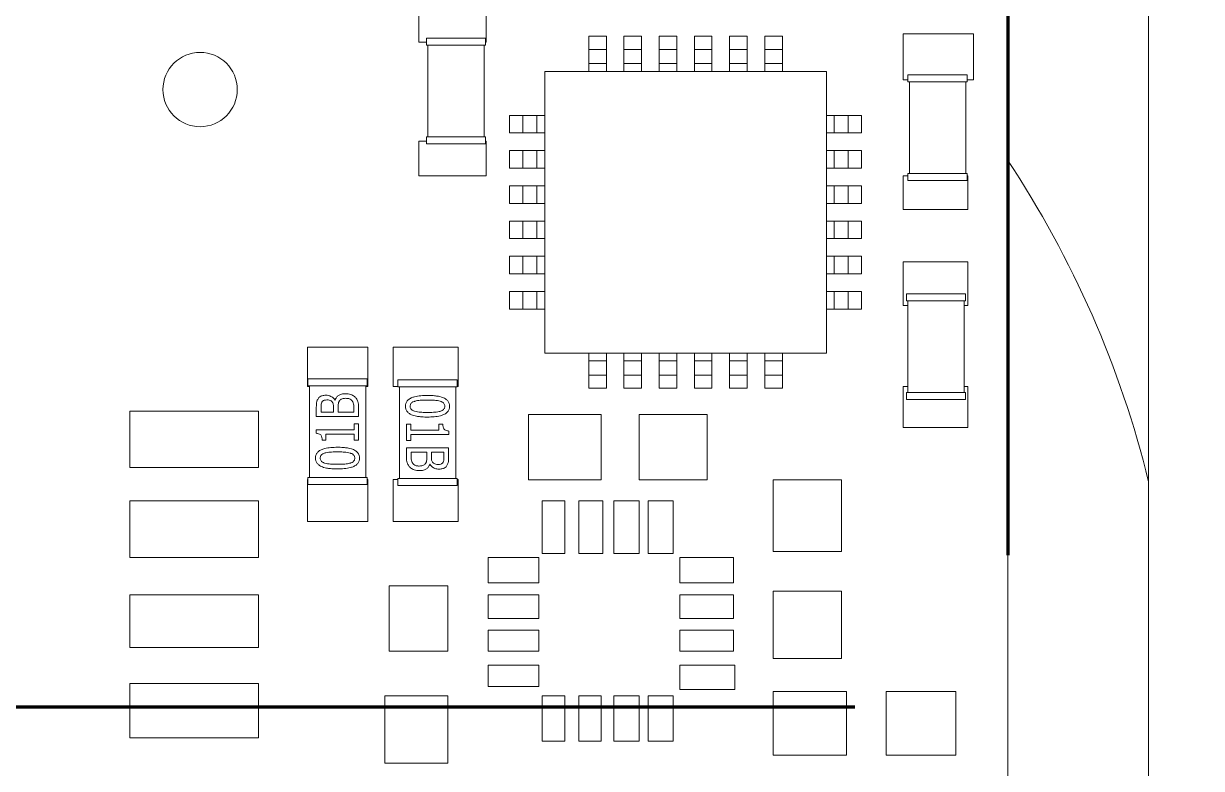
# Model space of a CAD drawing. Header units: millimetres. Extents: x 293 to 902, y 110 to 719.
# Drawn here: x 583.44 to 600.17, y 413.76 to 424.34 of the extents above; entities that cross this region are included whole.
import ezdxf

# ---------------------------------------------------------------- set-up
doc = ezdxf.new("R2010")
doc.units = ezdxf.units.MM
doc.linetypes.add('CENTERX2', pattern=[20.32, 12.7, -2.54, 2.54, -2.54])

msp = doc.modelspace()

# ---------------------------------------------------------------- linework, layer by layer
at = {"color": 20, "linetype": 'CENTERX2', "lineweight": 158, "ltscale": 3}
for p, q in [((597.432, 576.813), (597.403, 252.428)), ((435.224, 414.635), (759.559, 414.635))]:
    msp.add_line(p, q, dxfattribs=at)
at = {"color": 7, "linetype": 'Continuous', "lineweight": 15}
for p, q in [((599.418, 438.956), (599.418, 403.956)), ((597.417, 430.621), (597.417, 398.621)), ((589.056, 424.078), (589.056, 424.637)), ((590.012, 424.637), (590.012, 424.078)), ((589.161, 424.078), (589.056, 424.078)), ((589.161, 424.031), (589.161, 424.131)), ((590.001, 424.131), (589.161, 424.131)), ((590.001, 424.131), (590.001, 424.031)), ((590.012, 424.078), (590.001, 424.078)), ((591.467, 424.161), (591.717, 424.161)), ((591.467, 423.972), (591.467, 424.161)), ((591.717, 424.161), (591.717, 423.972)), ((591.967, 424.161), (592.217, 424.161)), ((591.967, 423.972), (591.967, 424.161)), ((592.217, 424.161), (592.217, 423.972)), ((592.467, 424.161), (592.717, 424.161)), ((592.467, 423.972), (592.467, 424.161)), ((592.717, 424.161), (592.717, 423.972)), ((592.967, 424.161), (593.217, 424.161)), ((592.967, 423.972), (592.967, 424.161)), ((593.217, 424.161), (593.217, 423.972)), ((593.467, 424.161), (593.717, 424.161)), ((593.467, 423.972), (593.467, 424.161)), ((593.717, 424.161), (593.717, 423.972)), ((593.967, 424.161), (594.217, 424.161)), ((593.967, 423.972), (593.967, 424.161)), ((594.217, 424.161), (594.217, 423.972)), ((595.93, 424.194), (596.932, 424.194)), ((595.93, 423.542), (595.93, 424.194)), ((596.932, 424.194), (596.932, 423.542)), ((589.161, 424.031), (590.001, 424.031)), ((589.181, 422.731), (589.181, 424.031)), ((589.981, 424.031), (589.981, 422.731)), ((591.717, 423.972), (591.467, 423.972)), ((591.467, 423.772), (591.467, 423.972)), ((591.717, 423.972), (591.717, 423.772)), ((592.217, 423.972), (591.967, 423.972)), ((591.967, 423.772), (591.967, 423.972)), ((592.217, 423.972), (592.217, 423.772)), ((592.717, 423.972), (592.467, 423.972)), ((592.467, 423.772), (592.467, 423.972)), ((592.717, 423.972), (592.717, 423.772)), ((593.217, 423.972), (592.967, 423.972)), ((592.967, 423.772), (592.967, 423.972)), ((593.217, 423.972), (593.217, 423.772)), ((593.717, 423.972), (593.467, 423.972)), ((593.467, 423.772), (593.467, 423.972)), ((593.717, 423.972), (593.717, 423.772)), ((594.217, 423.972), (593.967, 423.972)), ((593.967, 423.772), (593.967, 423.972)), ((594.217, 423.972), (594.217, 423.772)), ((591.717, 423.772), (591.467, 423.772)), ((591.467, 423.772), (591.467, 423.661)), ((591.717, 423.661), (591.717, 423.772)), ((592.217, 423.772), (591.967, 423.772)), ((591.967, 423.772), (591.967, 423.661)), ((592.217, 423.661), (592.217, 423.772)), ((592.717, 423.772), (592.467, 423.772)), ((592.467, 423.772), (592.467, 423.661)), ((592.717, 423.661), (592.717, 423.772)), ((593.217, 423.772), (592.967, 423.772)), ((592.967, 423.772), (592.967, 423.661)), ((593.217, 423.661), (593.217, 423.772)), ((593.717, 423.772), (593.467, 423.772)), ((593.467, 423.772), (593.467, 423.661)), ((593.717, 423.661), (593.717, 423.772)), ((594.217, 423.772), (593.967, 423.772)), ((593.967, 423.772), (593.967, 423.661)), ((594.217, 423.661), (594.217, 423.772)), ((594.842, 423.661), (590.842, 423.661)), ((590.842, 423.661), (590.842, 419.661)), ((594.842, 419.661), (594.842, 423.661)), ((596.84, 423.611), (596, 423.611)), ((596, 423.511), (596, 423.611)), ((596.84, 423.611), (596.84, 423.511)), ((596, 423.542), (595.93, 423.542)), ((596, 423.511), (596.84, 423.511)), ((596.02, 422.211), (596.02, 423.511)), ((596.82, 423.511), (596.82, 422.211)), ((596.932, 423.542), (596.84, 423.542)), ((590.342, 423.036), (590.53, 423.036)), ((590.342, 422.786), (590.342, 423.036)), ((590.53, 423.036), (590.53, 422.786)), ((590.53, 423.036), (590.73, 423.036)), ((590.73, 423.036), (590.73, 422.786)), ((590.842, 423.036), (590.73, 423.036)), ((594.953, 423.036), (594.842, 423.036)), ((594.953, 422.786), (594.953, 423.036)), ((594.953, 423.036), (595.153, 423.036)), ((595.153, 423.036), (595.342, 423.036)), ((595.153, 422.786), (595.153, 423.036)), ((595.342, 423.036), (595.342, 422.786)), ((589.161, 422.631), (589.161, 422.731)), ((589.161, 422.731), (590.001, 422.731)), ((590.001, 422.631), (590.001, 422.731)), ((590.53, 422.786), (590.342, 422.786)), ((590.73, 422.786), (590.53, 422.786)), ((590.73, 422.786), (590.842, 422.786)), ((594.842, 422.786), (594.953, 422.786)), ((595.153, 422.786), (594.953, 422.786)), ((595.342, 422.786), (595.153, 422.786)), ((589.056, 422.668), (589.161, 422.668)), ((589.056, 422.179), (589.056, 422.668)), ((590.001, 422.631), (589.161, 422.631)), ((590.001, 422.668), (590.012, 422.668)), ((590.012, 422.668), (590.012, 422.179)), ((590.342, 422.536), (590.53, 422.536)), ((590.342, 422.286), (590.342, 422.536)), ((590.53, 422.536), (590.53, 422.286)), ((590.53, 422.536), (590.73, 422.536)), ((590.73, 422.536), (590.73, 422.286)), ((590.842, 422.536), (590.73, 422.536)), ((594.953, 422.536), (594.842, 422.536)), ((594.953, 422.286), (594.953, 422.536)), ((594.953, 422.536), (595.153, 422.536)), ((595.153, 422.536), (595.342, 422.536)), ((595.153, 422.286), (595.153, 422.536)), ((595.342, 422.536), (595.342, 422.286)), ((590.53, 422.286), (590.342, 422.286)), ((590.73, 422.286), (590.53, 422.286)), ((590.73, 422.286), (590.842, 422.286)), ((594.842, 422.286), (594.953, 422.286)), ((595.153, 422.286), (594.953, 422.286)), ((595.342, 422.286), (595.153, 422.286)), ((590.012, 422.179), (589.056, 422.179)), ((595.93, 422.179), (596, 422.179)), ((595.93, 421.701), (595.93, 422.179)), ((596, 422.211), (596.84, 422.211)), ((596, 422.111), (596, 422.211)), ((596.84, 422.111), (596, 422.111)), ((596.84, 422.111), (596.84, 422.211)), ((596.84, 422.179), (596.85, 422.179)), ((596.85, 422.179), (596.85, 421.701)), ((590.342, 422.036), (590.53, 422.036)), ((590.342, 421.786), (590.342, 422.036)), ((590.53, 422.036), (590.53, 421.786)), ((590.53, 422.036), (590.73, 422.036)), ((590.73, 422.036), (590.73, 421.786)), ((590.842, 422.036), (590.73, 422.036)), ((594.953, 422.036), (594.842, 422.036)), ((594.953, 421.786), (594.953, 422.036)), ((594.953, 422.036), (595.153, 422.036)), ((595.153, 422.036), (595.342, 422.036)), ((595.153, 421.786), (595.153, 422.036)), ((595.342, 422.036), (595.342, 421.786)), ((590.53, 421.786), (590.342, 421.786)), ((590.73, 421.786), (590.53, 421.786)), ((590.73, 421.786), (590.842, 421.786)), ((594.842, 421.786), (594.953, 421.786)), ((595.153, 421.786), (594.953, 421.786)), ((595.342, 421.786), (595.153, 421.786)), ((596.85, 421.701), (595.93, 421.701)), ((590.342, 421.536), (590.53, 421.536)), ((590.342, 421.286), (590.342, 421.536)), ((590.53, 421.536), (590.53, 421.286)), ((590.53, 421.536), (590.73, 421.536)), ((590.73, 421.536), (590.73, 421.286)), ((590.842, 421.536), (590.73, 421.536)), ((594.953, 421.536), (594.842, 421.536)), ((594.953, 421.286), (594.953, 421.536)), ((594.953, 421.536), (595.153, 421.536)), ((595.153, 421.536), (595.342, 421.536)), ((595.153, 421.286), (595.153, 421.536)), ((595.342, 421.536), (595.342, 421.286)), ((590.53, 421.286), (590.342, 421.286)), ((590.73, 421.286), (590.53, 421.286)), ((590.73, 421.286), (590.842, 421.286)), ((594.842, 421.286), (594.953, 421.286)), ((595.153, 421.286), (594.953, 421.286)), ((595.342, 421.286), (595.153, 421.286)), ((590.342, 421.036), (590.53, 421.036)), ((590.342, 420.786), (590.342, 421.036)), ((590.53, 421.036), (590.53, 420.786)), ((590.53, 421.036), (590.73, 421.036)), ((590.73, 421.036), (590.73, 420.786)), ((590.842, 421.036), (590.73, 421.036)), ((594.953, 421.036), (594.842, 421.036)), ((594.953, 420.786), (594.953, 421.036)), ((594.953, 421.036), (595.153, 421.036)), ((595.153, 421.036), (595.342, 421.036)), ((595.153, 420.786), (595.153, 421.036)), ((595.342, 421.036), (595.342, 420.786)), ((595.93, 420.956), (596.85, 420.956)), ((595.93, 420.338), (595.93, 420.956)), ((596.85, 420.956), (596.85, 420.338)), ((590.53, 420.786), (590.342, 420.786)), ((590.73, 420.786), (590.53, 420.786)), ((590.73, 420.786), (590.842, 420.786)), ((594.842, 420.786), (594.953, 420.786)), ((595.153, 420.786), (594.953, 420.786)), ((595.342, 420.786), (595.153, 420.786)), ((590.342, 420.536), (590.53, 420.536)), ((590.342, 420.286), (590.342, 420.536)), ((590.53, 420.536), (590.53, 420.286)), ((590.53, 420.536), (590.73, 420.536)), ((590.73, 420.536), (590.73, 420.286)), ((590.842, 420.536), (590.73, 420.536)), ((594.953, 420.536), (594.842, 420.536)), ((594.953, 420.286), (594.953, 420.536)), ((594.953, 420.536), (595.153, 420.536)), ((595.153, 420.536), (595.342, 420.536)), ((595.153, 420.286), (595.153, 420.536)), ((595.342, 420.536), (595.342, 420.286)), ((595.978, 420.402), (595.978, 420.502)), ((596.818, 420.502), (595.978, 420.502)), ((595.978, 420.402), (596.818, 420.402)), ((595.998, 419.102), (595.998, 420.402)), ((596.798, 420.402), (596.798, 419.102)), ((596.818, 420.502), (596.818, 420.402)), ((590.53, 420.286), (590.342, 420.286)), ((590.73, 420.286), (590.53, 420.286)), ((590.73, 420.286), (590.842, 420.286)), ((594.842, 420.286), (594.953, 420.286)), ((595.153, 420.286), (594.953, 420.286)), ((595.342, 420.286), (595.153, 420.286)), ((595.998, 420.338), (595.93, 420.338)), ((596.85, 420.338), (596.798, 420.338)), ((587.471, 419.745), (588.33, 419.745)), ((587.471, 419.185), (587.471, 419.745)), ((588.33, 419.745), (588.33, 419.185)), ((588.688, 419.745), (589.61, 419.745)), ((588.688, 419.185), (588.688, 419.745)), ((589.61, 419.745), (589.61, 419.185)), ((590.842, 419.661), (594.842, 419.661)), ((591.467, 419.661), (591.467, 419.549)), ((591.467, 419.549), (591.717, 419.549)), ((591.467, 419.349), (591.467, 419.549)), ((591.717, 419.549), (591.717, 419.661)), ((591.717, 419.549), (591.717, 419.349)), ((591.967, 419.661), (591.967, 419.549)), ((591.967, 419.549), (592.217, 419.549)), ((591.967, 419.349), (591.967, 419.549)), ((592.217, 419.549), (592.217, 419.661)), ((592.217, 419.549), (592.217, 419.349)), ((592.467, 419.661), (592.467, 419.549)), ((592.467, 419.549), (592.717, 419.549)), ((592.467, 419.349), (592.467, 419.549)), ((592.717, 419.549), (592.717, 419.661)), ((592.717, 419.549), (592.717, 419.349)), ((592.967, 419.661), (592.967, 419.549)), ((592.967, 419.549), (593.217, 419.549)), ((592.967, 419.349), (592.967, 419.549)), ((593.217, 419.549), (593.217, 419.661)), ((593.217, 419.549), (593.217, 419.349)), ((593.467, 419.661), (593.467, 419.549)), ((593.467, 419.549), (593.717, 419.549)), ((593.467, 419.349), (593.467, 419.549)), ((593.717, 419.549), (593.717, 419.661)), ((593.717, 419.549), (593.717, 419.349)), ((593.967, 419.661), (593.967, 419.549)), ((593.967, 419.549), (594.217, 419.549)), ((593.967, 419.349), (593.967, 419.549)), ((594.217, 419.549), (594.217, 419.661)), ((594.217, 419.549), (594.217, 419.349)), ((588.319, 419.294), (587.479, 419.294)), ((587.479, 419.194), (587.479, 419.294)), ((588.319, 419.294), (588.319, 419.194)), ((588.757, 419.281), (588.757, 419.181)), ((588.757, 419.281), (589.597, 419.281)), ((589.597, 419.281), (589.597, 419.181)), ((591.467, 419.161), (591.467, 419.349)), ((591.467, 419.349), (591.717, 419.349)), ((591.717, 419.349), (591.717, 419.161)), ((591.967, 419.161), (591.967, 419.349)), ((591.967, 419.349), (592.217, 419.349)), ((592.217, 419.349), (592.217, 419.161)), ((592.467, 419.161), (592.467, 419.349)), ((592.467, 419.349), (592.717, 419.349)), ((592.717, 419.349), (592.717, 419.161)), ((592.967, 419.161), (592.967, 419.349)), ((592.967, 419.349), (593.217, 419.349)), ((593.217, 419.349), (593.217, 419.161)), ((593.467, 419.161), (593.467, 419.349)), ((593.467, 419.349), (593.717, 419.349)), ((593.717, 419.349), (593.717, 419.161)), ((593.967, 419.161), (593.967, 419.349)), ((593.967, 419.349), (594.217, 419.349)), ((594.217, 419.349), (594.217, 419.161)), ((587.499, 419.185), (587.471, 419.185)), ((587.479, 419.194), (588.319, 419.194)), ((587.499, 417.894), (587.499, 419.194)), ((588.299, 419.194), (588.299, 417.894)), ((588.33, 419.185), (588.299, 419.185)), ((588.757, 419.185), (588.688, 419.185)), ((589.597, 419.181), (588.757, 419.181)), ((588.777, 417.881), (588.777, 419.181)), ((589.577, 419.181), (589.577, 417.881)), ((589.61, 419.185), (589.597, 419.185)), ((591.717, 419.161), (591.467, 419.161)), ((592.217, 419.161), (591.967, 419.161)), ((592.717, 419.161), (592.467, 419.161)), ((593.217, 419.161), (592.967, 419.161)), ((593.717, 419.161), (593.467, 419.161)), ((594.217, 419.161), (593.967, 419.161)), ((595.93, 419.185), (595.998, 419.185)), ((595.93, 418.602), (595.93, 419.185)), ((595.978, 419.002), (595.978, 419.102)), ((595.978, 419.102), (596.818, 419.102)), ((596.798, 419.185), (596.85, 419.185)), ((596.818, 419.002), (596.818, 419.102)), ((596.85, 419.185), (596.85, 418.602)), ((587.598, 418.759), (587.598, 418.886)), ((587.666, 418.822), (587.666, 418.884)), ((587.842, 418.895), (587.842, 418.822)), ((587.862, 418.994), (587.865, 418.994)), ((587.909, 418.822), (587.909, 418.895)), ((588.13, 418.874), (588.13, 418.822)), ((588.198, 418.896), (588.198, 418.759)), ((596.818, 419.002), (595.978, 419.002)), ((584.95, 418.834), (586.778, 418.834)), ((584.95, 418.035), (584.95, 418.834)), ((586.778, 418.834), (586.778, 418.035)), ((588.198, 418.759), (587.598, 418.759)), ((587.842, 418.822), (587.666, 418.822)), ((588.13, 418.822), (587.909, 418.822)), ((590.611, 418.789), (591.641, 418.789)), ((590.611, 417.863), (590.611, 418.789)), ((591.641, 418.789), (591.641, 417.863)), ((592.182, 418.789), (593.15, 418.789)), ((592.182, 417.863), (592.182, 418.789)), ((593.15, 418.789), (593.15, 417.863)), ((587.596, 418.521), (587.596, 418.571)), ((587.596, 418.571), (588.137, 418.571)), ((588.137, 418.656), (588.198, 418.656)), ((588.137, 418.571), (588.137, 418.656)), ((588.198, 418.656), (588.198, 418.423)), ((588.877, 418.652), (588.938, 418.652)), ((588.877, 418.418), (588.877, 418.652)), ((588.938, 418.652), (588.938, 418.565)), ((588.938, 418.565), (589.34, 418.565)), ((589.34, 418.652), (589.395, 418.652)), ((589.34, 418.565), (589.34, 418.652)), ((589.479, 418.554), (589.479, 418.504)), ((596.85, 418.602), (595.93, 418.602)), ((587.735, 418.423), (587.68, 418.423)), ((587.735, 418.51), (587.735, 418.423)), ((588.137, 418.51), (587.735, 418.51)), ((588.137, 418.423), (588.137, 418.51)), ((588.198, 418.423), (588.137, 418.423)), ((588.938, 418.418), (588.877, 418.418)), ((588.938, 418.504), (588.938, 418.418)), ((589.479, 418.504), (588.938, 418.504)), ((588.877, 418.316), (589.477, 418.316)), ((588.877, 418.179), (588.877, 418.316)), ((588.945, 418.201), (588.945, 418.253)), ((588.945, 418.253), (589.167, 418.253)), ((589.167, 418.253), (589.167, 418.18)), ((589.233, 418.18), (589.233, 418.253)), ((589.233, 418.253), (589.409, 418.253)), ((589.409, 418.253), (589.409, 418.191)), ((589.477, 418.316), (589.477, 418.189)), ((586.778, 418.035), (584.95, 418.035)), ((589.213, 418.081), (589.211, 418.081)), ((587.479, 417.894), (588.319, 417.894)), ((587.479, 417.794), (587.479, 417.894)), ((588.319, 417.794), (588.319, 417.894)), ((589.597, 417.881), (588.757, 417.881)), ((588.757, 417.781), (588.757, 417.881)), ((589.597, 417.881), (589.597, 417.781)), ((587.471, 417.867), (587.479, 417.867)), ((587.471, 417.269), (587.471, 417.867)), ((588.319, 417.794), (587.479, 417.794)), ((588.319, 417.867), (588.33, 417.867)), ((588.33, 417.867), (588.33, 417.269)), ((588.688, 417.867), (588.757, 417.867)), ((588.688, 417.269), (588.688, 417.867)), ((588.757, 417.781), (589.597, 417.781)), ((589.597, 417.867), (589.61, 417.867)), ((589.61, 417.867), (589.61, 417.269)), ((591.641, 417.863), (590.611, 417.863)), ((593.15, 417.863), (592.182, 417.863)), ((594.087, 417.863), (595.055, 417.863)), ((594.087, 416.843), (594.087, 417.863)), ((595.055, 417.863), (595.055, 416.843)), ((584.95, 417.564), (586.778, 417.564)), ((584.95, 416.757), (584.95, 417.564)), ((586.778, 417.564), (586.778, 416.757)), ((590.806, 417.564), (591.126, 417.564)), ((590.806, 416.815), (590.806, 417.564)), ((591.126, 417.564), (591.126, 416.815)), ((591.324, 417.564), (591.666, 417.564)), ((591.324, 416.815), (591.324, 417.564)), ((591.666, 417.564), (591.666, 416.815)), ((591.821, 417.564), (592.182, 417.564)), ((591.821, 416.815), (591.821, 417.564)), ((592.182, 417.564), (592.182, 416.815)), ((592.309, 417.564), (592.666, 417.564)), ((592.309, 416.815), (592.309, 417.564)), ((592.666, 417.564), (592.666, 416.815)), ((588.33, 417.269), (587.471, 417.269)), ((589.61, 417.269), (588.688, 417.269)), ((586.778, 416.757), (584.95, 416.757)), ((590.039, 416.757), (590.756, 416.757)), ((590.039, 416.398), (590.039, 416.757)), ((590.756, 416.757), (590.756, 416.398)), ((591.126, 416.815), (590.806, 416.815)), ((591.666, 416.815), (591.324, 416.815)), ((592.182, 416.815), (591.821, 416.815)), ((592.666, 416.815), (592.309, 416.815)), ((592.761, 416.757), (593.522, 416.757)), ((592.761, 416.398), (592.761, 416.757)), ((593.522, 416.757), (593.522, 416.398)), ((595.055, 416.843), (594.087, 416.843)), ((590.756, 416.398), (590.039, 416.398)), ((593.522, 416.398), (592.761, 416.398)), ((584.95, 416.229), (586.778, 416.229)), ((584.95, 415.481), (584.95, 416.229)), ((586.778, 416.229), (586.778, 415.481)), ((588.633, 416.354), (589.466, 416.354)), ((588.633, 415.428), (588.633, 416.354)), ((589.466, 416.354), (589.466, 415.428)), ((590.039, 416.229), (590.756, 416.229)), ((590.039, 415.891), (590.039, 416.229)), ((590.756, 416.229), (590.756, 415.891)), ((592.761, 416.229), (593.522, 416.229)), ((592.761, 415.891), (592.761, 416.229)), ((593.522, 416.229), (593.522, 415.891)), ((594.087, 416.281), (595.055, 416.281)), ((594.087, 415.323), (594.087, 416.281)), ((595.055, 416.281), (595.055, 415.323)), ((590.756, 415.891), (590.039, 415.891)), ((593.522, 415.891), (592.761, 415.891)), ((590.039, 415.725), (590.756, 415.725)), ((590.039, 415.428), (590.039, 415.725)), ((590.756, 415.725), (590.756, 415.428)), ((592.761, 415.725), (593.522, 415.725)), ((592.761, 415.428), (592.761, 415.725)), ((593.522, 415.725), (593.522, 415.428)), ((586.778, 415.481), (584.95, 415.481)), ((589.466, 415.428), (588.633, 415.428)), ((590.756, 415.428), (590.039, 415.428)), ((593.522, 415.428), (592.761, 415.428)), ((590.039, 415.23), (590.756, 415.23)), ((590.039, 414.925), (590.039, 415.23)), ((590.756, 415.23), (590.756, 414.925)), ((592.761, 415.23), (593.543, 415.23)), ((592.761, 414.881), (592.761, 415.23)), ((593.543, 415.23), (593.543, 414.881)), ((595.055, 415.323), (594.087, 415.323)), ((584.95, 414.97), (586.778, 414.97)), ((584.95, 414.197), (584.95, 414.97)), ((586.778, 414.97), (586.778, 414.197)), ((590.756, 414.925), (590.039, 414.925)), ((593.543, 414.881), (592.761, 414.881)), ((588.571, 414.793), (589.466, 414.793)), ((588.571, 413.835), (588.571, 414.793)), ((589.466, 414.793), (589.466, 413.835)), ((590.806, 414.793), (591.126, 414.793)), ((590.806, 414.149), (590.806, 414.793)), ((591.126, 414.793), (591.126, 414.149)), ((591.324, 414.793), (591.641, 414.793)), ((591.324, 414.149), (591.324, 414.793)), ((591.641, 414.793), (591.641, 414.149)), ((591.821, 414.793), (592.182, 414.793)), ((591.821, 414.149), (591.821, 414.793)), ((592.182, 414.793), (592.182, 414.149)), ((592.309, 414.793), (592.666, 414.793)), ((592.309, 414.149), (592.309, 414.793)), ((592.666, 414.793), (592.666, 414.149)), ((594.087, 414.855), (595.128, 414.855)), ((594.087, 413.95), (594.087, 414.855)), ((595.128, 414.855), (595.128, 413.95)), ((595.69, 414.855), (596.679, 414.855)), ((595.69, 413.95), (595.69, 414.855)), ((596.679, 414.855), (596.679, 413.95)), ((586.778, 414.197), (584.95, 414.197)), ((591.126, 414.149), (590.806, 414.149)), ((591.641, 414.149), (591.324, 414.149)), ((592.182, 414.149), (591.821, 414.149)), ((592.666, 414.149), (592.309, 414.149)), ((595.128, 413.95), (594.087, 413.95)), ((596.679, 413.95), (595.69, 413.95)), ((589.466, 413.835), (588.571, 413.835))]:
    msp.add_line(p, q, dxfattribs=at)
msp.add_circle((585.948, 423.403), 0.528, dxfattribs=at)
msp.add_arc((585.317, 414.371), 14.52, 13.7997, 33.5581, dxfattribs=at)
for points, knots in [([(587.623, 419.012), (587.627, 419.018), (587.637, 419.032), (587.664, 419.051), (587.699, 419.061), (587.724, 419.062), (587.733, 419.062)], [0, 0, 0, 0, 0.158716, 0.41878, 0.766356, 1, 1, 1, 1]), ([(587.733, 419.062), (587.74, 419.062), (587.764, 419.061), (587.805, 419.049), (587.842, 419.023), (587.857, 419.002), (587.862, 418.994)], [0, 0, 0, 0, 0.132396, 0.480353, 0.823072, 1, 1, 1, 1]), ([(587.865, 418.994), (587.867, 419.001), (587.874, 419.019), (587.896, 419.047), (587.934, 419.072), (587.975, 419.083), (588.004, 419.084), (588.014, 419.084)], [0, 0, 0, 0, 0.107585, 0.323949, 0.538493, 0.836346, 1, 1, 1, 1]), ([(588.014, 419.084), (588.021, 419.084), (588.051, 419.083), (588.102, 419.073), (588.135, 419.046), (588.15, 419.034)], [0, 0, 0, 0, 0.135411, 0.623627, 1, 1, 1, 1]), ([(588.864, 418.905), (588.865, 418.912), (588.865, 418.932), (588.875, 418.965), (588.903, 419), (588.944, 419.025), (589.005, 419.045), (589.083, 419.057), (589.145, 419.058), (589.176, 419.059)], [0, 0, 0, 0, 0.051722, 0.156365, 0.260044, 0.391983, 0.519057, 0.75719, 1, 1, 1, 1]), ([(589.176, 419.059), (589.183, 419.059), (589.216, 419.059), (589.269, 419.056), (589.328, 419.048), (589.382, 419.036), (589.429, 419.017), (589.467, 418.983), (589.486, 418.946), (589.488, 418.919), (589.489, 418.905)], [0, 0, 0, 0, 0.0515189, 0.2577329, 0.4028048, 0.5135557, 0.6834427, 0.7901642, 0.8975477, 1, 1, 1, 1]), ([(587.598, 418.886), (587.598, 418.893), (587.598, 418.913), (587.6, 418.949), (587.606, 418.986), (587.619, 419.006), (587.623, 419.012)], [0, 0, 0, 0, 0.153065, 0.459325, 0.836232, 1, 1, 1, 1]), ([(587.666, 418.884), (587.666, 418.891), (587.667, 418.909), (587.667, 418.935), (587.674, 418.958), (587.68, 418.968), (587.682, 418.971)], [0, 0, 0, 0, 0.222875, 0.598863, 0.892026, 1, 1, 1, 1]), ([(587.682, 418.971), (587.686, 418.975), (587.693, 418.984), (587.715, 418.994), (587.733, 418.995), (587.745, 418.996)], [0, 0, 0, 0, 0.243139, 0.485789, 1, 1, 1, 1]), ([(587.745, 418.996), (587.751, 418.996), (587.769, 418.995), (587.794, 418.991), (587.813, 418.98), (587.82, 418.972), (587.822, 418.969)], [0, 0, 0, 0, 0.236754, 0.627638, 0.876876, 1, 1, 1, 1]), ([(587.822, 418.969), (587.826, 418.964), (587.834, 418.953), (587.842, 418.927), (587.842, 418.908), (587.842, 418.895)], [0, 0, 0, 0, 0.256348, 0.514517, 1, 1, 1, 1]), ([(587.909, 418.895), (587.909, 418.902), (587.909, 418.918), (587.91, 418.944), (587.916, 418.966), (587.923, 418.977), (587.924, 418.979)], [0, 0, 0, 0, 0.230866, 0.566218, 0.905418, 1, 1, 1, 1]), ([(587.924, 418.979), (587.928, 418.985), (587.936, 418.996), (587.955, 419.01), (587.983, 419.017), (588.005, 419.018), (588.017, 419.018)], [0, 0, 0, 0, 0.189628, 0.380107, 0.656558, 1, 1, 1, 1]), ([(588.017, 419.018), (588.024, 419.018), (588.044, 419.018), (588.077, 419.01), (588.096, 418.992), (588.105, 418.983)], [0, 0, 0, 0, 0.206078, 0.624138, 1, 1, 1, 1]), ([(588.105, 418.983), (588.109, 418.978), (588.119, 418.964), (588.13, 418.926), (588.13, 418.895), (588.13, 418.874)], [0, 0, 0, 0, 0.1762612, 0.4532523, 1, 1, 1, 1]), ([(588.15, 419.034), (588.154, 419.029), (588.171, 419.011), (588.196, 418.966), (588.197, 418.922), (588.198, 418.896)], [0, 0, 0, 0, 0.133321, 0.4901727, 1, 1, 1, 1]), ([(589.177, 418.752), (589.17, 418.752), (589.137, 418.752), (589.085, 418.755), (589.025, 418.763), (588.971, 418.775), (588.924, 418.794), (588.887, 418.828), (588.867, 418.865), (588.865, 418.892), (588.864, 418.905)], [0, 0, 0, 0, 0.0516, 0.258137, 0.404061, 0.515106, 0.685671, 0.792283, 0.899578, 1, 1, 1, 1]), ([(588.931, 418.905), (588.931, 418.912), (588.932, 418.925), (588.941, 418.944), (588.959, 418.961), (588.978, 418.971), (588.992, 418.976), (588.996, 418.977)], [0, 0, 0, 0, 0.193407, 0.38816, 0.574675, 0.898968, 1, 1, 1, 1]), ([(588.994, 418.835), (588.988, 418.837), (588.971, 418.843), (588.949, 418.857), (588.935, 418.878), (588.931, 418.893), (588.931, 418.903), (588.931, 418.905)], [0, 0, 0, 0, 0.19607, 0.534293, 0.729245, 0.923916, 1, 1, 1, 1]), ([(588.996, 418.977), (589.002, 418.978), (589.034, 418.988), (589.095, 418.992), (589.149, 418.993), (589.176, 418.993)], [0, 0, 0, 0, 0.109873, 0.55157, 1, 1, 1, 1]), ([(589.176, 418.993), (589.183, 418.993), (589.216, 418.993), (589.264, 418.991), (589.318, 418.987), (589.346, 418.98), (589.359, 418.977)], [0, 0, 0, 0, 0.108661, 0.54347, 0.77068, 1, 1, 1, 1]), ([(589.489, 418.905), (589.489, 418.899), (589.488, 418.878), (589.478, 418.846), (589.45, 418.81), (589.409, 418.786), (589.348, 418.766), (589.27, 418.754), (589.208, 418.753), (589.177, 418.752)], [0, 0, 0, 0, 0.05182, 0.156699, 0.258915, 0.392217, 0.522088, 0.758756, 1, 1, 1, 1]), ([(589.359, 418.977), (589.366, 418.974), (589.381, 418.969), (589.402, 418.956), (589.416, 418.937), (589.422, 418.92), (589.422, 418.909), (589.423, 418.905)], [0, 0, 0, 0, 0.194605, 0.487414, 0.683318, 0.879467, 1, 1, 1, 1]), ([(589.423, 418.905), (589.422, 418.898), (589.421, 418.885), (589.412, 418.867), (589.394, 418.849), (589.376, 418.84), (589.363, 418.836), (589.36, 418.835)], [0, 0, 0, 0, 0.199387, 0.400256, 0.588168, 0.928593, 1, 1, 1, 1]), ([(589.177, 418.818), (589.17, 418.818), (589.137, 418.818), (589.09, 418.82), (589.035, 418.825), (589.008, 418.831), (588.994, 418.835)], [0, 0, 0, 0, 0.108617, 0.543257, 0.770536, 1, 1, 1, 1]), ([(589.36, 418.835), (589.354, 418.833), (589.322, 418.824), (589.26, 418.819), (589.205, 418.818), (589.177, 418.818)], [0, 0, 0, 0, 0.10841, 0.543798, 1, 1, 1, 1]), ([(589.395, 418.652), (589.395, 418.646), (589.396, 418.626), (589.401, 418.599), (589.415, 418.575), (589.434, 418.562), (589.456, 418.555), (589.472, 418.554), (589.479, 418.554)], [0, 0, 0, 0, 0.134476, 0.405845, 0.539524, 0.674345, 0.866741, 1, 1, 1, 1]), ([(587.68, 418.423), (587.68, 418.429), (587.679, 418.449), (587.674, 418.476), (587.661, 418.5), (587.641, 418.513), (587.619, 418.519), (587.603, 418.521), (587.596, 418.521)], [0, 0, 0, 0, 0.134476, 0.405845, 0.539524, 0.674345, 0.86674, 1, 1, 1, 1]), ([(587.586, 418.17), (587.586, 418.176), (587.587, 418.197), (587.597, 418.229), (587.625, 418.264), (587.666, 418.289), (587.728, 418.309), (587.806, 418.321), (587.867, 418.322), (587.898, 418.323)], [0, 0, 0, 0, 0.051819, 0.156699, 0.258915, 0.392217, 0.522087, 0.758756, 1, 1, 1, 1]), ([(587.653, 418.17), (587.653, 418.176), (587.654, 418.19), (587.663, 418.208), (587.681, 418.226), (587.7, 418.235), (587.713, 418.239), (587.715, 418.24)], [0, 0, 0, 0, 0.199389, 0.400255, 0.58817, 0.928595, 1, 1, 1, 1]), ([(587.715, 418.24), (587.721, 418.242), (587.754, 418.251), (587.815, 418.256), (587.87, 418.257), (587.898, 418.257)], [0, 0, 0, 0, 0.10841, 0.543798, 1, 1, 1, 1]), ([(587.898, 418.323), (587.905, 418.323), (587.938, 418.323), (587.991, 418.32), (588.05, 418.312), (588.104, 418.3), (588.151, 418.28), (588.189, 418.247), (588.208, 418.21), (588.21, 418.183), (588.211, 418.17)], [0, 0, 0, 0, 0.0516, 0.258136, 0.404061, 0.515106, 0.685671, 0.792282, 0.899578, 1, 1, 1, 1]), ([(587.898, 418.257), (587.905, 418.257), (587.938, 418.257), (587.986, 418.255), (588.04, 418.25), (588.067, 418.244), (588.081, 418.24)], [0, 0, 0, 0, 0.108616, 0.543256, 0.770536, 1, 1, 1, 1]), ([(588.081, 418.24), (588.087, 418.238), (588.105, 418.232), (588.126, 418.218), (588.14, 418.197), (588.144, 418.182), (588.144, 418.172), (588.144, 418.17)], [0, 0, 0, 0, 0.19607, 0.534293, 0.729244, 0.923914, 1, 1, 1, 1]), ([(587.899, 418.016), (587.892, 418.016), (587.859, 418.016), (587.807, 418.019), (587.747, 418.026), (587.694, 418.039), (587.646, 418.058), (587.609, 418.092), (587.589, 418.129), (587.587, 418.156), (587.586, 418.17)], [0, 0, 0, 0, 0.051519, 0.257733, 0.402805, 0.513555, 0.683442, 0.790164, 0.897548, 1, 1, 1, 1]), ([(587.716, 418.098), (587.71, 418.1), (587.694, 418.106), (587.674, 418.119), (587.659, 418.138), (587.653, 418.155), (587.653, 418.166), (587.653, 418.17)], [0, 0, 0, 0, 0.194605, 0.487414, 0.683319, 0.879467, 1, 1, 1, 1]), ([(587.899, 418.082), (587.892, 418.082), (587.859, 418.082), (587.812, 418.084), (587.757, 418.088), (587.73, 418.095), (587.716, 418.098)], [0, 0, 0, 0, 0.1086612, 0.5434694, 0.7706801, 1, 1, 1, 1]), ([(588.211, 418.17), (588.211, 418.163), (588.21, 418.143), (588.2, 418.11), (588.172, 418.075), (588.132, 418.05), (588.07, 418.03), (587.992, 418.018), (587.93, 418.017), (587.899, 418.016)], [0, 0, 0, 0, 0.051723, 0.156365, 0.260044, 0.391983, 0.519057, 0.75719, 1, 1, 1, 1]), ([(588.08, 418.098), (588.073, 418.096), (588.041, 418.087), (587.98, 418.082), (587.926, 418.082), (587.899, 418.082)], [0, 0, 0, 0, 0.1098721, 0.5515706, 1, 1, 1, 1]), ([(588.144, 418.17), (588.144, 418.163), (588.143, 418.149), (588.134, 418.131), (588.116, 418.114), (588.097, 418.104), (588.083, 418.099), (588.08, 418.098)], [0, 0, 0, 0, 0.193407, 0.388157, 0.574671, 0.898968, 1, 1, 1, 1]), ([(588.926, 418.041), (588.921, 418.046), (588.905, 418.064), (588.88, 418.109), (588.878, 418.153), (588.877, 418.179)], [0, 0, 0, 0, 0.133321, 0.4901727, 1, 1, 1, 1]), ([(589.061, 417.991), (589.055, 417.991), (589.024, 417.991), (588.974, 418.002), (588.94, 418.029), (588.926, 418.041)], [0, 0, 0, 0, 0.135411, 0.623627, 1, 1, 1, 1]), ([(588.97, 418.092), (588.966, 418.097), (588.956, 418.111), (588.945, 418.148), (588.945, 418.18), (588.945, 418.201)], [0, 0, 0, 0, 0.1762612, 0.4532523, 1, 1, 1, 1]), ([(589.058, 418.057), (589.051, 418.057), (589.031, 418.057), (588.998, 418.065), (588.979, 418.083), (588.97, 418.092)], [0, 0, 0, 0, 0.206078, 0.624138, 1, 1, 1, 1]), ([(589.151, 418.096), (589.147, 418.09), (589.139, 418.079), (589.12, 418.065), (589.092, 418.058), (589.07, 418.057), (589.058, 418.057)], [0, 0, 0, 0, 0.189628, 0.380107, 0.656558, 1, 1, 1, 1]), ([(589.211, 418.081), (589.208, 418.074), (589.201, 418.056), (589.18, 418.028), (589.142, 418.003), (589.1, 417.992), (589.071, 417.991), (589.061, 417.991)], [0, 0, 0, 0, 0.107585, 0.323949, 0.538494, 0.836346, 1, 1, 1, 1]), ([(589.167, 418.18), (589.167, 418.173), (589.167, 418.157), (589.165, 418.131), (589.159, 418.109), (589.153, 418.098), (589.151, 418.096)], [0, 0, 0, 0, 0.230866, 0.566218, 0.905418, 1, 1, 1, 1]), ([(589.342, 418.013), (589.335, 418.013), (589.311, 418.014), (589.27, 418.025), (589.233, 418.051), (589.218, 418.073), (589.213, 418.081)], [0, 0, 0, 0, 0.1324, 0.480353, 0.823072, 1, 1, 1, 1]), ([(589.253, 418.106), (589.249, 418.111), (589.241, 418.122), (589.233, 418.147), (589.233, 418.167), (589.233, 418.18)], [0, 0, 0, 0, 0.256348, 0.514517, 1, 1, 1, 1]), ([(589.331, 418.079), (589.324, 418.079), (589.306, 418.08), (589.282, 418.084), (589.263, 418.095), (589.256, 418.103), (589.253, 418.106)], [0, 0, 0, 0, 0.236763, 0.627637, 0.876876, 1, 1, 1, 1]), ([(589.393, 418.104), (589.39, 418.1), (589.382, 418.091), (589.36, 418.081), (589.343, 418.08), (589.331, 418.079)], [0, 0, 0, 0, 0.243139, 0.485789, 1, 1, 1, 1]), ([(589.453, 418.063), (589.449, 418.057), (589.438, 418.043), (589.411, 418.024), (589.376, 418.014), (589.352, 418.013), (589.342, 418.013)], [0, 0, 0, 0, 0.158716, 0.41878, 0.766356, 1, 1, 1, 1]), ([(589.409, 418.191), (589.409, 418.184), (589.409, 418.166), (589.408, 418.14), (589.402, 418.117), (589.395, 418.107), (589.393, 418.104)], [0, 0, 0, 0, 0.222875, 0.598863, 0.892026, 1, 1, 1, 1]), ([(589.477, 418.189), (589.477, 418.182), (589.477, 418.162), (589.476, 418.126), (589.469, 418.089), (589.456, 418.069), (589.453, 418.063)], [0, 0, 0, 0, 0.153067, 0.459326, 0.836234, 1, 1, 1, 1])]:
    msp.add_open_spline(points, degree=3, knots=knots, dxfattribs=at)

doc.saveas('drawing.dxf')
